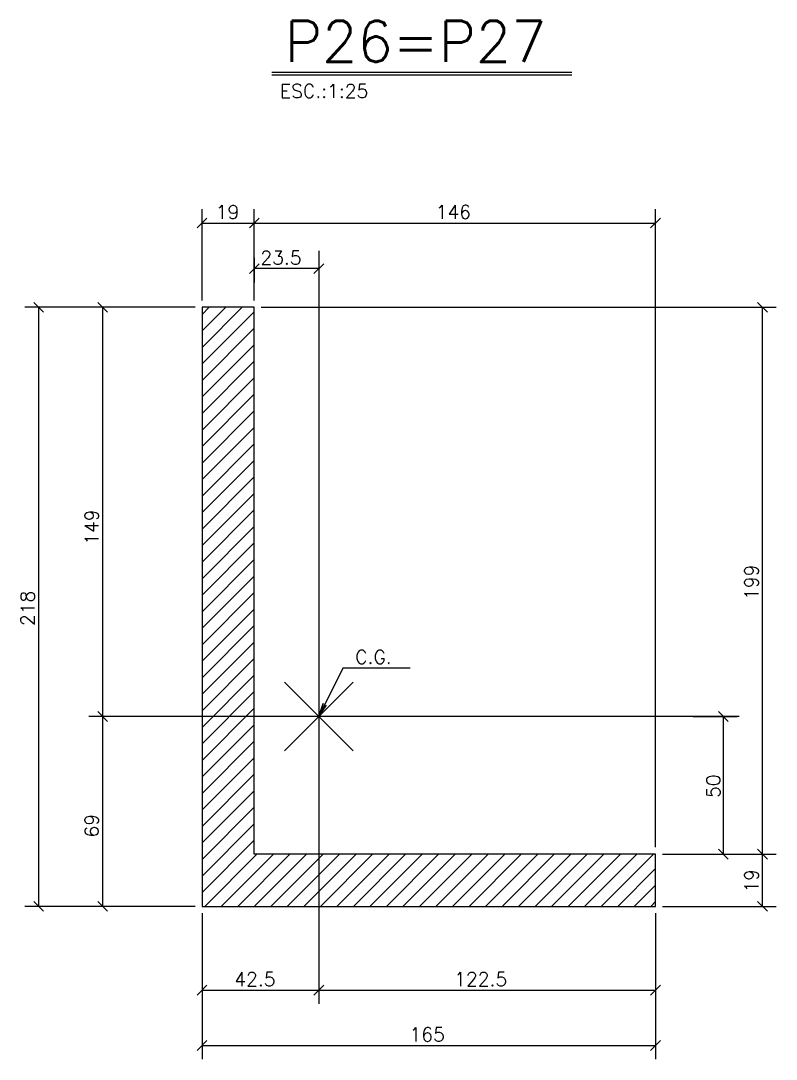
# Model space of a CAD drawing. Extents: x 1476 to 8419, y 491 to 3991.
# Drawn here: x 6850 to 7399, y 1018 to 1774 of the extents above; entities that cross this region are included whole.
import ezdxf

# ---------------------------------------------------------------- set-up
doc = ezdxf.new("R2010")
doc.units = 0
doc.header["$MEASUREMENT"] = 0
for name, color, linetype in [('2', 2, 'CONTINUOUS'), ('3', 3, 'CONTINUOUS'), ('6', 6, 'CONTINUOUS'), ('7', 7, 'CONTINUOUS'), ('9', 9, 'CONTINUOUS')]:
    doc.layers.add(name, color=color, linetype=linetype)
doc.styles.get("Standard").update_dxf_attribs({"font": 'ROMANS.SHX'})

msp = doc.modelspace()

# ---------------------------------------------------------------- linework, layer by layer
at = {"layer": '2', "linetype": 'Continuous'}
for p, q in [((6977.893625, 1623.00877), (6984.964693, 1630.079838)), ((7015.893625, 1623.00877), (7022.964693, 1630.079838)), ((7015.893625, 1623.00877), (7022.964693, 1630.079838)), ((7307.893625, 1623.00877), (7314.964693, 1630.079838)), ((7022.964693, 1596.878869), (7015.893625, 1589.807801)), ((7069.964693, 1596.878869), (7062.893625, 1589.807801)), ((6859.005647, 1568.788495), (6866.076715, 1561.717427)), ((6912.6843, 1561.717427), (6905.613233, 1568.788495)), ((7392.816897, 1561.717427), (7385.745829, 1568.788495)), ((7066.429159, 1267.43428), (7041.429159, 1292.43428)), ((7066.429159, 1267.43428), (7091.429159, 1292.43428)), ((6912.6843, 1263.898746), (6905.613233, 1270.969814)), ((6912.6843, 1263.898746), (6905.613233, 1270.969814)), ((7364.409615, 1263.898746), (7357.338547, 1270.969814)), ((7066.429159, 1267.43428), (7041.429159, 1242.43428)), ((7066.429159, 1267.43428), (7091.429159, 1242.43428)), ((7364.409615, 1163.717427), (7357.338547, 1170.788495)), ((7392.816897, 1163.717427), (7385.745829, 1170.788495)), ((7392.816897, 1163.717427), (7385.745829, 1170.788495)), ((6859.005647, 1132.788495), (6866.076715, 1125.717427)), ((6912.6843, 1125.717427), (6905.613233, 1132.788495)), ((7392.816897, 1125.717427), (7385.745829, 1132.788495)), ((6977.893625, 1064.725499), (6984.964693, 1071.796567)), ((7062.893625, 1064.725499), (7069.964693, 1071.796567)), ((7062.893625, 1064.725499), (7069.964693, 1071.796567)), ((7307.893625, 1064.725499), (7314.964693, 1071.796567)), ((6977.893625, 1024.469011), (6984.964693, 1031.540079)), ((7307.893625, 1024.469011), (7314.964693, 1031.540079))]:
    msp.add_line(p, q, dxfattribs=at)
at = {"layer": '3', "linetype": 'Continuous'}
for p, q in [((6981.429159, 1535.999837), (7010.682283, 1565.252961)), ((6981.429159, 1548.020653), (6998.661468, 1565.252961)), ((6981.429159, 1560.041468), (6986.640652, 1565.252961)), ((6981.429159, 1535.999837), (7010.682283, 1565.252961)), ((6981.429159, 1548.020653), (6998.661468, 1565.252961)), ((6981.429159, 1560.041468), (6986.640652, 1565.252961)), ((6981.429159, 1523.979022), (7019.429159, 1561.979022)), ((6981.429159, 1523.979022), (7019.429159, 1561.979022)), ((6981.429159, 1511.958207), (7019.429159, 1549.958207)), ((6981.429159, 1511.958207), (7019.429159, 1549.958207)), ((6981.429159, 1499.937391), (7019.429159, 1537.937391)), ((6981.429159, 1499.937391), (7019.429159, 1537.937391)), ((6981.429159, 1487.916576), (7019.429159, 1525.916576)), ((6981.429159, 1487.916576), (7019.429159, 1525.916576)), ((6981.429159, 1475.895761), (7019.429159, 1513.895761)), ((6981.429159, 1475.895761), (7019.429159, 1513.895761)), ((6981.429159, 1463.874946), (7019.429159, 1501.874946)), ((6981.429159, 1463.874946), (7019.429159, 1501.874946)), ((6981.429159, 1451.85413), (7019.429159, 1489.85413)), ((6981.429159, 1451.85413), (7019.429159, 1489.85413)), ((6981.429159, 1439.833315), (7019.429159, 1477.833315)), ((6981.429159, 1439.833315), (7019.429159, 1477.833315)), ((6981.429159, 1427.8125), (7019.429159, 1465.8125)), ((6981.429159, 1427.8125), (7019.429159, 1465.8125)), ((6981.429159, 1415.791684), (7019.429159, 1453.791684)), ((6981.429159, 1415.791684), (7019.429159, 1453.791684)), ((6981.429159, 1403.770869), (7019.429159, 1441.770869)), ((6981.429159, 1403.770869), (7019.429159, 1441.770869)), ((6981.429159, 1391.750054), (7019.429159, 1429.750054)), ((6981.429159, 1391.750054), (7019.429159, 1429.750054)), ((6981.429159, 1379.729239), (7019.429159, 1417.729239)), ((6981.429159, 1379.729239), (7019.429159, 1417.729239)), ((6981.429159, 1367.708423), (7019.429159, 1405.708423)), ((6981.429159, 1367.708423), (7019.429159, 1405.708423)), ((6981.429159, 1355.687608), (7019.429159, 1393.687608)), ((6981.429159, 1355.687608), (7019.429159, 1393.687608)), ((6981.429159, 1343.666793), (7019.429159, 1381.666793)), ((6981.429159, 1343.666793), (7019.429159, 1381.666793)), ((6981.429159, 1331.645977), (7019.429159, 1369.645977)), ((6981.429159, 1331.645977), (7019.429159, 1369.645977)), ((6981.429159, 1319.625162), (7019.429159, 1357.625162)), ((6981.429159, 1319.625162), (7019.429159, 1357.625162)), ((6981.429159, 1307.604347), (7019.429159, 1345.604347)), ((6981.429159, 1307.604347), (7019.429159, 1345.604347)), ((6981.429159, 1295.583532), (7019.429159, 1333.583532)), ((6981.429159, 1295.583532), (7019.429159, 1333.583532)), ((6981.429159, 1283.562716), (7019.429159, 1321.562716)), ((6981.429159, 1283.562716), (7019.429159, 1321.562716)), ((6981.429159, 1271.541901), (7019.429159, 1309.541901)), ((6981.429159, 1271.541901), (7019.429159, 1309.541901)), ((6981.429159, 1259.521086), (7019.429159, 1297.521086)), ((6981.429159, 1259.521086), (7019.429159, 1297.521086)), ((6981.429159, 1247.500271), (7019.429159, 1285.500271)), ((6981.429159, 1247.500271), (7019.429159, 1285.500271)), ((6981.429159, 1235.479455), (7019.429159, 1273.479455)), ((6981.429159, 1235.479455), (7019.429159, 1273.479455)), ((6981.429159, 1223.45864), (7019.429159, 1261.45864)), ((6981.429159, 1223.45864), (7019.429159, 1261.45864)), ((6981.429159, 1211.437825), (7019.429159, 1249.437825)), ((6981.429159, 1211.437825), (7019.429159, 1249.437825)), ((6981.429159, 1199.417009), (7019.429159, 1237.417009)), ((6981.429159, 1199.417009), (7019.429159, 1237.417009)), ((6981.429159, 1187.396194), (7019.429159, 1225.396194)), ((6981.429159, 1187.396194), (7019.429159, 1225.396194)), ((6981.429159, 1175.375379), (7019.429159, 1213.375379)), ((6981.429159, 1175.375379), (7019.429159, 1213.375379)), ((6981.429159, 1163.354564), (7019.429159, 1201.354564)), ((6981.429159, 1163.354564), (7019.429159, 1201.354564)), ((6981.429159, 1151.333748), (7019.429159, 1189.333748)), ((6981.429159, 1151.333748), (7019.429159, 1189.333748)), ((6981.429159, 1139.312933), (7019.429159, 1177.312933)), ((6981.429159, 1139.312933), (7019.429159, 1177.312933)), ((6983.390003, 1129.252961), (7021.390003, 1167.252961)), ((6983.390003, 1129.252961), (7021.390003, 1167.252961)), ((6995.410818, 1129.252961), (7033.410818, 1167.252961)), ((6995.410818, 1129.252961), (7033.410818, 1167.252961)), ((7007.431633, 1129.252961), (7045.431633, 1167.252961)), ((7007.431633, 1129.252961), (7045.431633, 1167.252961)), ((7019.452448, 1129.252961), (7057.452448, 1167.252961)), ((7019.452448, 1129.252961), (7057.452448, 1167.252961)), ((7031.473264, 1129.252961), (7069.473264, 1167.252961)), ((7031.473264, 1129.252961), (7069.473264, 1167.252961)), ((7043.494079, 1129.252961), (7081.494079, 1167.252961)), ((7043.494079, 1129.252961), (7081.494079, 1167.252961)), ((7055.514894, 1129.252961), (7093.514894, 1167.252961)), ((7055.514894, 1129.252961), (7093.514894, 1167.252961)), ((7067.535709, 1129.252961), (7105.535709, 1167.252961)), ((7067.535709, 1129.252961), (7105.535709, 1167.252961)), ((7079.556525, 1129.252961), (7117.556525, 1167.252961)), ((7079.556525, 1129.252961), (7117.556525, 1167.252961)), ((7091.57734, 1129.252961), (7129.57734, 1167.252961)), ((7091.57734, 1129.252961), (7129.57734, 1167.252961)), ((7103.598155, 1129.252961), (7141.598155, 1167.252961)), ((7103.598155, 1129.252961), (7141.598155, 1167.252961)), ((7115.618971, 1129.252961), (7153.618971, 1167.252961)), ((7115.618971, 1129.252961), (7153.618971, 1167.252961)), ((7127.639786, 1129.252961), (7165.639786, 1167.252961)), ((7127.639786, 1129.252961), (7165.639786, 1167.252961)), ((7139.660601, 1129.252961), (7177.660601, 1167.252961)), ((7139.660601, 1129.252961), (7177.660601, 1167.252961)), ((7151.681416, 1129.252961), (7189.681416, 1167.252961)), ((7151.681416, 1129.252961), (7189.681416, 1167.252961)), ((7163.702232, 1129.252961), (7201.702232, 1167.252961)), ((7163.702232, 1129.252961), (7201.702232, 1167.252961)), ((7175.723047, 1129.252961), (7213.723047, 1167.252961)), ((7175.723047, 1129.252961), (7213.723047, 1167.252961)), ((7187.743862, 1129.252961), (7225.743862, 1167.252961)), ((7187.743862, 1129.252961), (7225.743862, 1167.252961)), ((7199.764678, 1129.252961), (7237.764678, 1167.252961)), ((7199.764678, 1129.252961), (7237.764678, 1167.252961)), ((7211.785493, 1129.252961), (7249.785493, 1167.252961)), ((7211.785493, 1129.252961), (7249.785493, 1167.252961)), ((7223.806308, 1129.252961), (7261.806308, 1167.252961)), ((7223.806308, 1129.252961), (7261.806308, 1167.252961)), ((7235.827123, 1129.252961), (7273.827123, 1167.252961)), ((7235.827123, 1129.252961), (7273.827123, 1167.252961)), ((7247.847939, 1129.252961), (7285.847939, 1167.252961)), ((7247.847939, 1129.252961), (7285.847939, 1167.252961)), ((7259.868754, 1129.252961), (7297.868754, 1167.252961)), ((7259.868754, 1129.252961), (7297.868754, 1167.252961)), ((7271.889569, 1129.252961), (7309.889569, 1167.252961)), ((7271.889569, 1129.252961), (7309.889569, 1167.252961)), ((7283.910385, 1129.252961), (7311.429159, 1156.771736)), ((7283.910385, 1129.252961), (7311.429159, 1156.771736)), ((7295.9312, 1129.252961), (7311.429159, 1144.75092)), ((7295.9312, 1129.252961), (7311.429159, 1144.75092)), ((7307.952015, 1129.252961), (7311.429159, 1132.730105)), ((7307.952015, 1129.252961), (7311.429159, 1132.730105))]:
    msp.add_line(p, q, dxfattribs=at)
at = {"layer": '6', "linetype": 'Continuous'}
for p, q in [((7032.224855, 1736.198135), (7250.490094, 1736.198135)), ((7032.224855, 1734.400095), (7250.490094, 1734.400095))]:
    msp.add_line(p, q, dxfattribs=at)
at = {"layer": '7', "linetype": 'Continuous'}
msp.add_lwpolyline([(6981.429159, 1129.252961), (7311.429159, 1129.252961), (7311.429159, 1167.252961), (7019.429159, 1167.252961), (7019.429159, 1565.252961), (6981.429159, 1565.252961), (6981.429159, 1129.252961)], dxfattribs=at)
msp.add_lwpolyline([(6981.429159, 1129.252961), (7311.429159, 1129.252961), (7311.429159, 1167.252961), (7019.429159, 1167.252961), (7019.429159, 1565.252961), (6981.429159, 1565.252961), (6981.429159, 1129.252961)], dxfattribs=at)
at = {"layer": '9', "linetype": 'Continuous'}
for p, q in [((6981.429159, 1570.252961), (6981.429159, 1636.544304)), ((7019.429159, 1570.252961), (7019.429159, 1636.544304)), ((7019.429159, 1570.252961), (7019.429159, 1636.544304)), ((7311.429159, 1172.252961), (7311.429159, 1636.544304)), ((6981.429159, 1626.544304), (7019.429159, 1626.544304)), ((7019.429159, 1626.544304), (7311.429159, 1626.544304)), ((7066.429159, 1606.315574), (7066.429159, 1058.261033)), ((7019.429159, 1601.124806), (7019.429159, 1583.343335)), ((7066.429159, 1601.315574), (7066.429159, 1583.343335)), ((7066.429159, 1593.343335), (7019.429159, 1593.343335)), ((6971.429159, 1565.252961), (6852.541181, 1565.252961)), ((6862.541181, 1565.252961), (6862.541181, 1129.252961)), ((6976.429159, 1565.252961), (6899.148767, 1565.252961)), ((6909.148767, 1267.43428), (6909.148767, 1565.252961)), ((7024.429159, 1565.252961), (7399.281363, 1565.252961)), ((7389.281363, 1167.252961), (7389.281363, 1565.252961)), ((7372.342255, 1267.43428), (6899.148767, 1267.43428)), ((6909.148767, 1129.252961), (6909.148767, 1267.43428)), ((7338.724934, 1267.43428), (7370.874081, 1267.43428)), ((7360.874081, 1167.252961), (7360.874081, 1267.43428)), ((7316.429159, 1167.252961), (7399.281363, 1167.252961)), ((7316.429159, 1167.252961), (7399.281363, 1167.252961)), ((7321.429159, 1167.252961), (7370.874081, 1167.252961)), ((7389.281363, 1129.252961), (7389.281363, 1167.252961)), ((6971.429159, 1129.252961), (6852.541181, 1129.252961)), ((6976.429159, 1129.252961), (6899.148767, 1129.252961)), ((7316.429159, 1129.252961), (7399.281363, 1129.252961)), ((6981.429159, 1124.252961), (6981.429159, 1058.261033)), ((6981.429159, 1119.252961), (6981.429159, 1018.004545)), ((7311.429159, 1124.252961), (7311.429159, 1058.261033)), ((7311.429159, 1119.252961), (7311.429159, 1018.004545)), ((6981.429159, 1068.261033), (7066.429159, 1068.261033)), ((7066.429159, 1068.261033), (7311.429159, 1068.261033)), ((6981.429159, 1028.004545), (7311.429159, 1028.004545))]:
    msp.add_line(p, q, dxfattribs=at)
msp.add_lwpolyline([(7132.832133, 1302.70702), (7083.900084, 1302.70702), (7066.429159, 1267.43428), (7069.660019, 1276.897976), (7066.429159, 1267.43428), (7071.999315, 1275.7393)], dxfattribs=at)

# ---------------------------------------------------------------- texts
at = {"layer": '2', "linetype": 'Continuous'}
for s, p in [('ESC.:1:25', (7038.163493, 1717.616876)), ('19', (6991.429159, 1629.544304)), ('146', (7151.429159, 1629.544304)), ('23.5', (7023.929159, 1596.343335)), ('C.G.', (7092.860425, 1305.703761)), ('42.5', (7004.929159, 1071.261033)), ('122.5', (7164.929159, 1071.261033)), ('165', (7132.429159, 1031.004545))]:
    msp.add_text(s, height=10, dxfattribs=at).set_placement(p)
for s, p in [('149', (6906.148767, 1392.34362)), ('199', (7386.281363, 1352.252961)), ('218', (6859.541181, 1333.252961)), ('50', (7358.576214, 1208.173484)), ('69', (6906.148767, 1179.34362)), ('19', (7386.281363, 1139.252961))]:
    msp.add_text(s, height=10, rotation=90, dxfattribs=at).set_placement(p)
at = {"layer": '6', "linetype": 'Continuous'}
msp.add_text('P26=P27', height=30, dxfattribs=at).set_placement((7041.739402, 1743.722224))

doc.saveas('drawing.dxf')
